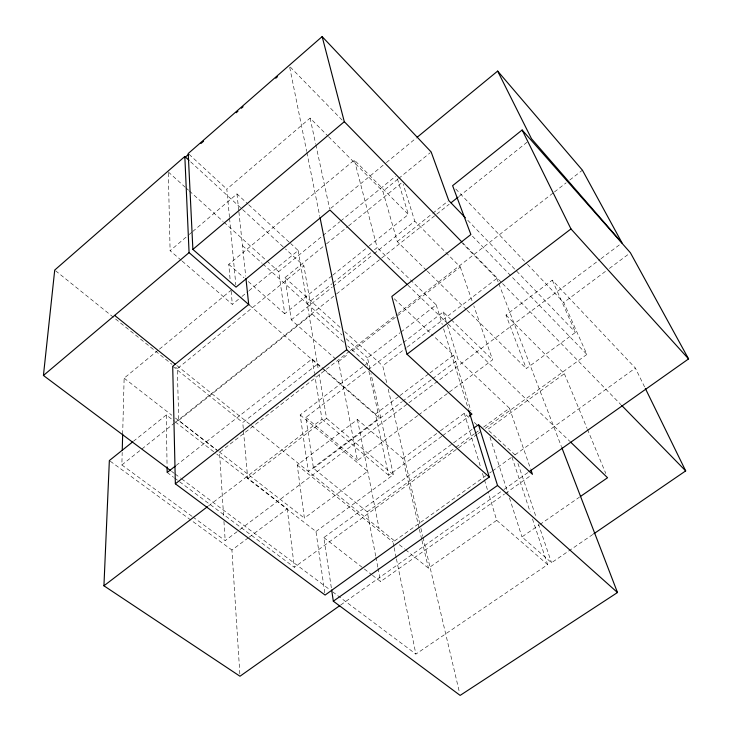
<?xml version="1.0" encoding="UTF-8"?>
<svg xmlns="http://www.w3.org/2000/svg" width="732" height="732" viewBox="0 0 732 732"><rect width="100%" height="100%" fill="white"/><g stroke="black" fill="none" stroke-linecap="round" stroke-linejoin="round"><path stroke-width="0.55" stroke-dasharray="3.66 2.75" d="M191.976 516.307L121.86 464.957L122.189 452.394M122.665 434.122L124.138 378.16L158.57 349.85M229.473 217.285L226.829 189.13L310.094 118.117L327.698 135.804M181.335 260.382L170.099 250.692L188.344 235.21M189.213 234.478L191.821 232.264M192.69 231.522L236.985 193.925L247.883 203.999M230.049 278.782L228.777 264.325L354.343 160.07L408.383 214.467L369.239 245.879M159.457 349.127L232.749 288.875M330.763 208.291L385.508 163.282M386.395 162.559L416.417 137.872M182.195 261.132L232.309 304.356L241.093 297.174M241.972 296.46L248.121 291.428M248.999 290.714L298.18 250.49L290.631 243.518M331.88 275.863L284.739 313.708L278.7 271.627L322.062 236.235M322.949 235.512L339.758 221.787M340.645 221.064L395.509 176.284M426.472 270.346L397.256 241.597L382.891 191.29L397.815 179.139M398.684 178.425L430.279 152.677M417.716 415.611L357.436 460.51L338.532 361.562L291.29 319.875L284.977 277.638L325.63 244.589M326.518 243.875L347.727 226.627M348.615 225.914L402.518 182.076M218.218 451.113L178.727 420.406L177.318 368.654L303.899 265.881L285.453 248.935M332.767 275.15L368.352 246.593M133.37 441.332L166.283 414.971L174.408 421.275M262.907 263.987L307.175 303.643L331.971 283.787M332.859 283.074L370.95 252.595M374.491 249.758L377.154 247.626L354.343 160.07M291.29 319.875L332.154 287.209M333.042 286.505L373.018 254.553M373.906 253.839L414.77 221.174L403.204 184.254M397.256 241.597L431.88 213.982M432.768 213.268L447.865 201.236M121.86 464.957L174.628 422.931M175.524 422.218L335.613 294.703M336.51 293.999L449.201 204.237M459.037 196.405L527.9 141.55M178.727 420.406L312.225 314.11L303.899 265.881M176.165 465.433L312.07 358.945L323.196 368.635M324.77 592.828L315.968 531.496L247.7 478.582L242.75 422.547L317.423 364.243M349.512 351.25L219.509 452.312L223.663 516.847M350.408 350.546L397.357 314.055M398.263 313.351L553.538 192.644M554.444 191.949L566.175 182.826M569.789 180.017L582.425 170.19M338.532 361.562L348.45 353.849M352.055 351.049L460.272 266.979L414.77 221.174M369.971 369.02L367.501 357.893L400.056 332.776M400.962 332.081L436.226 304.869L377.154 247.626M368.901 371.17L379.203 418.082L308.309 471.408L300.166 414.953L364.463 365.442M365.369 364.737L367.18 363.347L347.737 345.925M375.708 556.11L367.244 511.833L313.47 468.288L305.875 417.46L367.308 370.273M368.214 369.578L402.545 343.207M403.451 342.512L443.208 311.978L450.491 319.033M386.642 382.571L382.717 365.872L406.26 347.837M407.166 347.142L496.799 278.471L462.45 243.344M208.419 505.968L321.988 419.18L314.65 374.564M247.7 478.582L326.582 418.365L319.143 374.391M300.166 414.953L367.72 471.262L304.384 518.11L297.229 465.067L357.445 419.518L402.82 458.47L419.116 528.266M552.276 280.146L575.508 332.355L526.29 368.571L506.004 315.044L552.276 280.146L635.376 368.086L645.331 388.445M441.762 436.327L388.683 475.297L375.397 414.083L399.059 396.241M399.965 395.555L429.08 373.604M429.995 372.917L453.648 355.075L433.866 336.317M313.47 468.288L401.703 401.941M402.609 401.255L431.715 379.368M432.63 378.691L458.095 359.54L447.27 324.944M192.9 516.984L225.191 540.628L238.907 530.334M239.822 529.648L408.063 403.433M408.978 402.746L600.094 259.375M601.009 258.689L622.035 242.905M239.849 673.971L231.925 550.034L248.249 537.855M249.155 537.178L287.246 508.758L216.837 454.169M485.38 428.293L586.899 354.416L563.722 302.517L605.739 271.169M609.399 268.443L629.493 253.455M418.631 414.934L492.609 359.833L473.805 305.848M402.82 458.47L439.502 431.468M440.426 430.791L464.271 413.241L469.285 417.853M442.677 435.65L468.297 416.837M315.968 531.496L393.368 474.739L370.95 373.476M331.331 587.787L323.828 537.581L452.715 443.491M453.639 442.814L472.973 428.705M367.244 511.833L454.975 447.929M455.899 447.261L474.373 433.811M475.297 433.134L478.993 430.443M483.605 427.076L509.463 408.246L458.095 359.54M174.481 477.941L294.328 567.309L457.692 448.442M458.616 447.764L477.072 434.332M477.996 433.664L479.844 432.319M506.004 315.044L564.354 373.695L487.558 429.519L515.035 454.856L515.767 457.015M515.035 454.856L635.376 368.086M393.917 546.557L393.002 542.073L485.938 475.654M489.653 473L491.511 471.673M492.444 471.005L511.028 457.72M340.709 604.989L502.985 490.193M503.918 489.534L528.165 472.378M372.469 575.279L380.576 581.565L504.513 494.054M505.446 493.395L531.542 474.977M405.51 549.705L428.421 568.16L496.708 520.333L488.098 491.913M592.81 534.488L551.535 562.743L521.953 536.904L538.889 525.201M539.823 524.551L579.341 497.238M332.612 591.795L415.886 654.088L547.628 564.637L532.292 518.375M110.276 461.233L231.925 550.034M171.544 471.317L174.289 473.375M175.204 474.052L180.694 478.161M181.609 478.847L328.952 589.059M167.161 472.488L173.566 477.255M175.305 421.971L215.931 453.465M323.828 537.581L363.456 568.297M364.362 569.002L371.563 574.583M219.115 451.809L304.384 518.11M124.138 378.16L171.819 415.236M175.424 418.036L216.809 450.207M55.605 270.785L171.993 364.371M175.543 367.226L177.318 368.654M297.229 465.067L393.002 542.073M172.706 366.284L242.75 422.547M176.833 365.497L250.564 424.889M251.451 425.612L395.82 541.89M399.343 544.736L404.631 548.991M305.875 417.46L357.436 460.51M321.988 419.18L388.683 475.297M326.582 418.365L393.368 474.739M324.056 369.376L375.397 414.083M249.557 305.189L379.203 418.082M496.708 520.333L547.628 564.637M228.777 264.325L244.04 277.794M248.276 281.536L284.739 313.708M242.475 245.678L262.056 263.218M312.225 314.11L344.351 342.896M307.175 303.643L342.009 334.972M346.263 338.788L367.501 357.893M168.323 171.974L185.178 187.191M186.02 187.95L188.545 190.229M189.387 190.988L223.095 221.421M223.937 222.18L266.064 260.217M266.906 260.976L278.7 271.627M284.977 277.638L340.59 327.835M344.799 331.642L382.717 365.872M190.695 161.873L241.844 208.876M242.685 209.645L284.611 248.166M474.309 422.465L476.816 424.77M189.057 154.296L226.829 189.13M248.724 204.777L289.799 242.75M394.31 298.802L433.042 335.54M407.934 285.251L447.371 323.27M448.194 324.066L569.771 441.295M451.305 319.82L492.609 359.833M427.287 271.142L466.238 309.471M467.053 310.267L526.29 368.571M328.494 136.61L382.891 191.29M462.624 242.731L501.804 282.799M502.6 283.613L620.919 404.65M290.284 67.051L342.137 120.085M472.46 236.171L586.899 354.416M467.766 220.295L575.508 332.355M455.762 188.993L526.683 263.566M527.479 264.398L563.722 302.517M564.354 373.695L587.046 428.339M587.485 429.391L605.812 473.531M496.799 278.471L498.437 282.735M498.849 283.796L561.444 446.676M460.272 266.979L472.305 301.529M509.463 408.246L530.618 468.983M517.954 463.493L536.208 517.433M538.395 523.911L551.535 562.743M511.961 457.061L530.151 511.924M489.983 437.114L508.054 493.514M509.445 497.852L521.953 536.904M443.208 311.978L446.932 323.864M453.648 355.075L470.96 410.927M397.394 178.8L408.383 214.467M436.226 304.869L442.274 324.486M443.619 328.851L468.462 409.499M464.271 413.241L480.485 466.787M482.47 473.339L484.127 478.801M484.465 479.899L487.768 490.824M388.216 389.25L419.866 523.956M420.909 528.403L422.739 536.199M423.005 537.315L459.623 693.177M419.372 529.382L421.696 539.347M421.961 540.463L428.421 568.16M367.18 363.347L367.665 365.579M310.094 118.117L315.584 143.582M315.821 144.689L329.656 208.895M394.145 547.673L396.204 557.757M396.433 558.873L415.886 654.088M289.707 67.362L306.671 151.387M306.891 152.512L319.783 216.37M357.445 419.518L379.075 528.413M375.919 557.217L377.822 567.172M378.032 568.279L380.576 581.565M298.18 250.49L318.383 369.88M312.07 358.945L314.458 373.448M287.246 508.758L294.328 567.309M236.985 193.925L238.778 210.798M238.897 211.923L245.705 276.193M229.583 218.41L235.832 284.876M231.129 291.016L232.309 304.356M223.946 521.376L225.191 540.628M168.351 173.118L170.099 250.692M166.283 414.971L167.061 465.717"/><path stroke-width="1.1" d="M122.253 450.107L122.665 434.122M339.776 605.648L239.986 676.24L103.935 585.801L109.352 460.565L132.483 442.046M170.629 470.63L43.426 375.479L54.717 270.071L184.83 156.483L189.021 160.335M465.387 217.825L448.753 200.522L431.157 151.963L322.144 36.6L188.215 153.528L192.882 249.411L236.052 287.127L329.894 210.002L407.12 284.455M184.656 157.728L188.087 154.726M200.98 143.481L203.56 141.23M236.207 112.737L237.927 111.237M241.368 108.235L243.079 106.735M275.735 78.242L277.455 76.741M43.426 375.479L189.076 252.632L184.83 156.483M192.882 249.411L344.305 121.695L322.144 36.6M417.295 137.149L497.65 71.086L582.425 170.19L622.035 242.905L531.478 138.705L497.65 71.086M529.099 471.719L688.574 358.909L630.408 252.769L522.136 130.003L452.614 185.672L470.877 234.533L391.84 296.451L407.01 354.224L471.966 414.147L469.221 416.169M450.985 202.819L458.141 197.118M175.259 466.138L167.161 472.488L167.079 466.842M468.8 410.588L489.278 477.063L325.09 595.061L175.36 483.815L346.693 349.704L320.012 217.495M103.935 585.801L207.513 506.654M407.01 354.224L570.969 228.933L522.136 130.003M473.897 428.028L478.499 424.67L532.466 474.318L530.984 470.054M561.856 447.746L617.488 592.527L460.144 695.4L333.325 601.182L497.531 485.462L478.499 424.67M580.275 496.589L607.56 477.731L570.594 442.082M593.744 533.838L685.683 470.896L645.331 388.445M114.64 315.41L175.058 364.069M189.076 252.632L249.301 305.034M497.531 485.462L617.488 592.527M346.693 349.704L489.278 477.063M344.305 121.695L461.828 241.908M621.724 405.464L685.683 470.896M570.969 228.933L688.574 358.909M331.66 590.019L333.325 601.182M245.943 278.453L248.706 304.439L172.706 366.284L175.36 483.815"/></g></svg>
